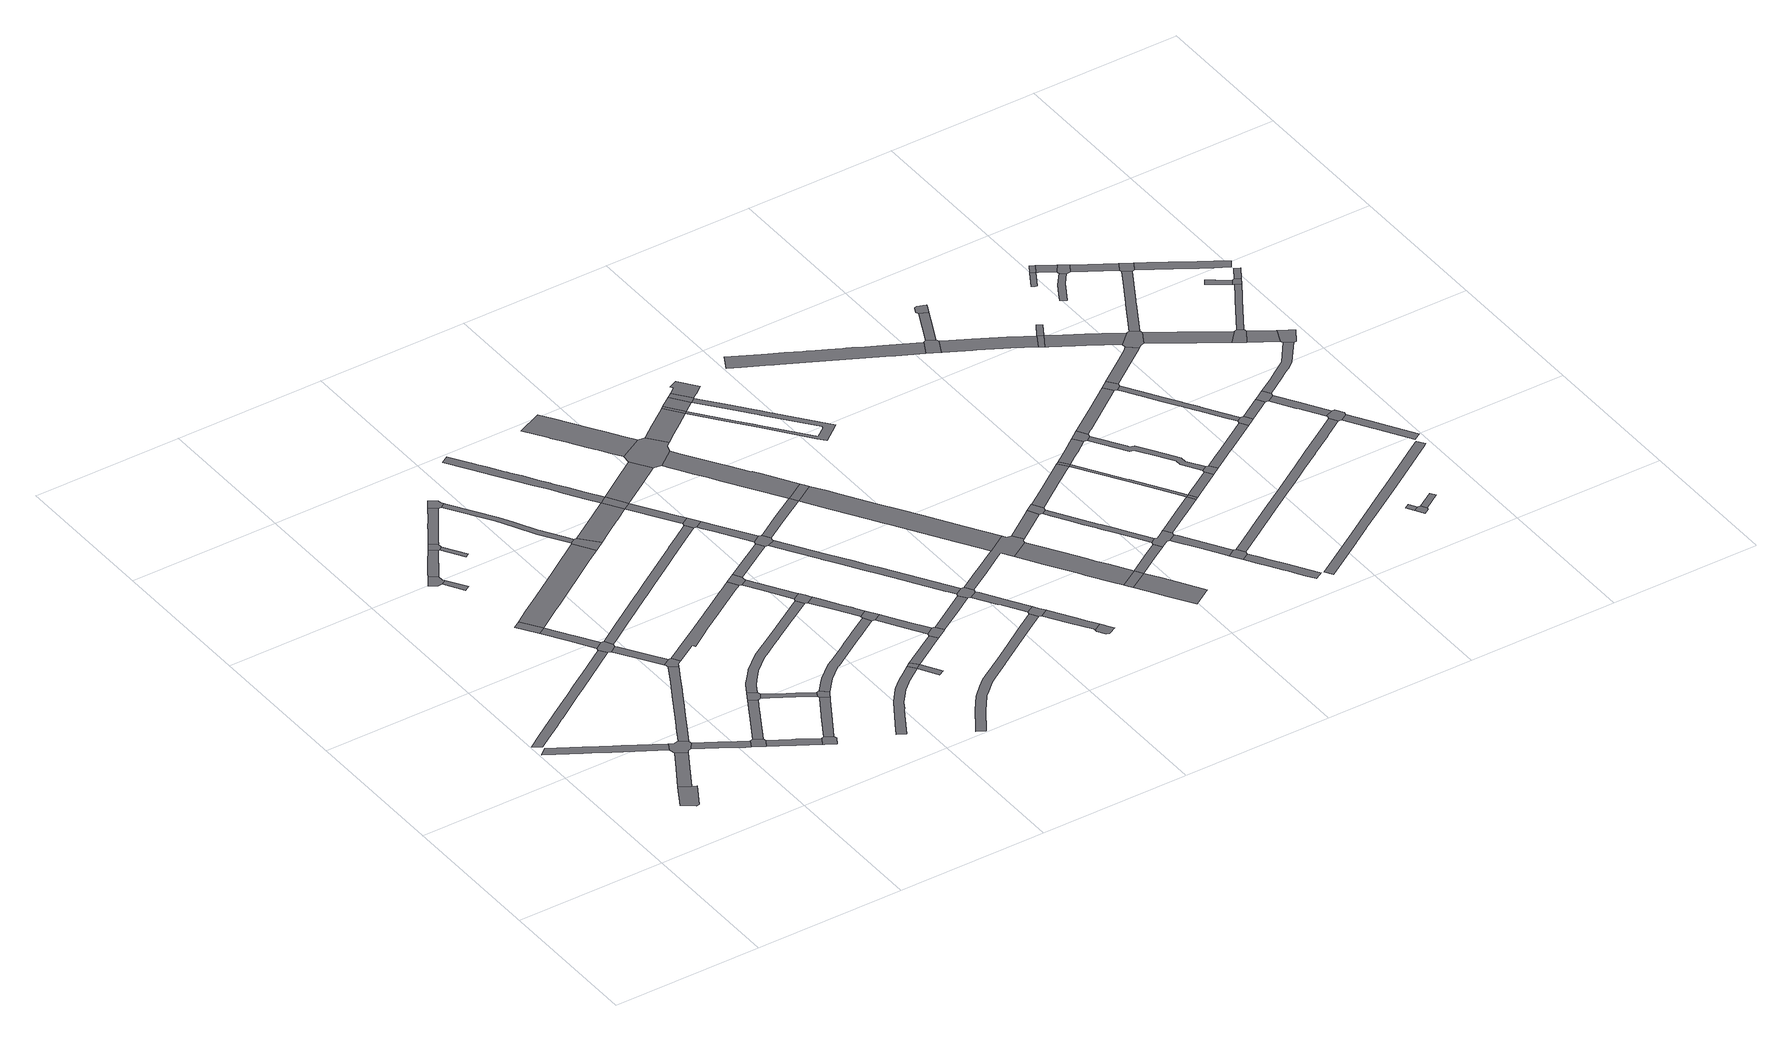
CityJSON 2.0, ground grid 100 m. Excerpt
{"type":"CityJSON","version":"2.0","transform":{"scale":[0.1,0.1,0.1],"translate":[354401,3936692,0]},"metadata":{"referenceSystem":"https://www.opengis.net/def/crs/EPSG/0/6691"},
"CityObjects":{
"road1":{"type":"Road","geometry":[{"type":"MultiSurface","lod":"1","boundaries":[[[0,1,2,3,4,5]]]}]},
"road2":{"type":"Road","attributes":{"RoadStructureAttribute.sectionType":"1"},"geometry":[{"type":"MultiSurface","lod":"1","boundaries":[[[6,7,8,9,10,11,12,13,14,15,16,17,18]]]}]},
"road3":{"type":"Road","attributes":{"RoadStructureAttribute.sectionType":"1"},"geometry":[{"type":"MultiSurface","lod":"1","boundaries":[[[3,19,20,21,22,4]]]}]},
"road4":{"type":"Road","attributes":{"RoadStructureAttribute.sectionType":"1"},"geometry":[{"type":"MultiSurface","lod":"1","boundaries":[[[23,24,25,26,27,28,29,30,31,32,33,34,35,36,37,38,39,40,41,42,43,44]]]}]},
"road5":{"type":"Road","geometry":[{"type":"MultiSurface","lod":"1","boundaries":[[[45,46,6,18,21,20,47,48,49,50]]]}]},
"road6":{"type":"Road","attributes":{"RoadStructureAttribute.sectionType":"1"},"geometry":[{"type":"MultiSurface","lod":"1","boundaries":[[[51,52,49,48,53,54,55,56,57]]]}]},
"road7":{"type":"Road","geometry":[{"type":"MultiSurface","lod":"1","boundaries":[[[57,56,58,59,60,61]]]}]},
"road8":{"type":"Road","attributes":{"RoadStructureAttribute.sectionType":"1"},"geometry":[{"type":"MultiSurface","lod":"1","boundaries":[[[62,63,64,65,66,67,68,69,70,71,72,73,74,75,76,77,78,79,80,81,45,50]]]}]},
"road9":{"type":"Road","geometry":[{"type":"MultiSurface","lod":"1","boundaries":[[[82,83,84,85,86]]]}]},
"road10":{"type":"Road","geometry":[{"type":"MultiSurface","lod":"1","boundaries":[[[87,88,89,90,91,92,93,94]]]}]},
"road11":{"type":"Road","attributes":{"RoadStructureAttribute.sectionType":"1"},"geometry":[{"type":"MultiSurface","lod":"1","boundaries":[[[95,96,88,87]]]}]},
"road12":{"type":"Road","attributes":{"RoadStructureAttribute.sectionType":"1"},"geometry":[{"type":"MultiSurface","lod":"1","boundaries":[[[97,98,82,86,99,100,101,102]]]}]},
"road13":{"type":"Road","attributes":{"RoadStructureAttribute.sectionType":"1"},"geometry":[{"type":"MultiSurface","lod":"1","boundaries":[[[103,104,105,59,58,106,107,108,109]]]}]},
"road14":{"type":"Road","attributes":{"RoadStructureAttribute.sectionType":"1"},"geometry":[{"type":"MultiSurface","lod":"1","boundaries":[[[110,111,112,113,114,115,92,91,116,117,118]]]}]},
"road15":{"type":"Road","geometry":[{"type":"MultiSurface","lod":"1","boundaries":[[[43,119,120,121,122,102,101,44]]]}]},
"road16":{"type":"Road","attributes":{"RoadStructureAttribute.sectionType":"1"},"geometry":[{"type":"MultiSurface","lod":"1","boundaries":[[[60,123,124,125,126,127,128,129,130,131,61]]]}]},
"road17":{"type":"Road","attributes":{"RoadStructureAttribute.sectionType":"1"},"geometry":[{"type":"MultiSurface","lod":"1","boundaries":[[[132,133,134,120,119,135,136,137,138,139,140]]]}]},
"road18":{"type":"Road","geometry":[{"type":"MultiSurface","lod":"1","boundaries":[[[108,141,142,143,144,145,109]]]}]},
"road19":{"type":"Road","geometry":[{"type":"MultiSurface","lod":"1","boundaries":[[[146,147,148,149,110,118,150]]]}]},
"road20":{"type":"Road","geometry":[{"type":"MultiSurface","lod":"1","boundaries":[[[139,151,73,72,152,153,154,140]]]}]},
"road21":{"type":"Road","attributes":{"RoadStructureAttribute.sectionType":"1"},"geometry":[{"type":"MultiSurface","lod":"1","boundaries":[[[155,156,146,150]]]}]},
"road22":{"type":"Road","geometry":[{"type":"MultiSurface","lod":"1","boundaries":[[[157,158,159,128,127,160]]]}]},
"road23":{"type":"Road","attributes":{"RoadStructureAttribute.sectionType":"1"},"geometry":[{"type":"MultiSurface","lod":"1","boundaries":[[[161,162,163,164,165,166,148,147,167,168,169,170,171,172,173,174]]]}]},
"road24":{"type":"Road","attributes":{"RoadStructureAttribute.sectionType":"1"},"geometry":[{"type":"MultiSurface","lod":"1","boundaries":[[[144,175,176,177,178,179,180,181,145]]]}]},
"road25":{"type":"Road","attributes":{"function":"3","RoadStructureAttribute.sectionType":"1"},"geometry":[{"type":"MultiSurface","lod":"1","boundaries":[[[182,183,184,185,186,83,82,187,188,189,190,191,192,193,194]]]}]},
"road26":{"type":"Road","attributes":{"RoadStructureAttribute.sectionType":"1"},"geometry":[{"type":"MultiSurface","lod":"1","boundaries":[[[195,196,197,198,199,200,201,157,160]]]}]},
"road27":{"type":"Road","geometry":[{"type":"MultiSurface","lod":"1","boundaries":[[[178,177,202,203,204,205,198,197]]]}]},
"road28":{"type":"Road","geometry":[{"type":"MultiSurface","lod":"1","boundaries":[[[173,206,207,208,209,210,211,174]]]}]},
"road29":{"type":"Road","attributes":{"RoadStructureAttribute.sectionType":"1"},"geometry":[{"type":"MultiSurface","lod":"1","boundaries":[[[153,212,213,214,215,216,217,218,219,220,221,222,223,224,225,226,227,228,229,230,231,154]]]}]},
"road30":{"type":"Road","attributes":{"RoadStructureAttribute.sectionType":"1"},"geometry":[{"type":"MultiSurface","lod":"1","boundaries":[[[206,232,233,234,235,236,237,238,239,240,241,242,243,244,245,246,247,248,207]]]}]},
"road31":{"type":"Road","attributes":{"RoadStructureAttribute.sectionType":"1"},"geometry":[{"type":"MultiSurface","lod":"1","boundaries":[[[158,249,250,251,252,253,254,255,256,257,258,259,260,261,262,263,264,265,266,267,268,269,270,271,159]]]}]},
"road32":{"type":"Road","attributes":{"RoadStructureAttribute.sectionType":"1"},"geometry":[{"type":"MultiSurface","lod":"1","boundaries":[[[272,273,274,275,276,277,278,279,280,281,282,283,284,285,286,287,288,289,290,291,122,121]]]}]},
"road33":{"type":"Road","geometry":[{"type":"MultiSurface","lod":"1","boundaries":[[[292,293,239,238,182,194]]]}]},
"road34":{"type":"Road","attributes":{"RoadStructureAttribute.sectionType":"1"},"geometry":[{"type":"MultiSurface","lod":"1","boundaries":[[[294,295,296,297,298,299,300,301,302,303,304,305,306,307,308,309,310,311,312,313,314,315,316,317,318,315]]]}]},
"road35":{"type":"Road","attributes":{"RoadStructureAttribute.sectionType":"1"},"geometry":[{"type":"MultiSurface","lod":"1","boundaries":[[[319,320,321,322,323,324,325,326,327,328,329,205,204,330,331,332,333,334,335,336,337,338,339]]]}]},
"road36":{"type":"Road","attributes":{"function":"3","RoadStructureAttribute.sectionType":"1"},"geometry":[{"type":"MultiSurface","lod":"1","boundaries":[[[340,341,342,293,292,343,344,345,346,347]]]}]},
"road37":{"type":"Road","attributes":{"RoadStructureAttribute.sectionType":"1"},"geometry":[{"type":"MultiSurface","lod":"1","boundaries":[[[348,349,350,351,352,353,354,355,356,357,358,359,360,361,362,363,364,365,366,367,368,369,370,371,372,373,374,375,347]]]}]},
"road38":{"type":"Road","geometry":[{"type":"MultiSurface","lod":"1","boundaries":[[[376,377,378,222,221,379,380]]]}]},
"road39":{"type":"Road","geometry":[{"type":"MultiSurface","lod":"1","boundaries":[[[318,381,294,315]]]}]},
"road40":{"type":"Road","attributes":{"RoadStructureAttribute.sectionType":"1"},"geometry":[{"type":"MultiSurface","lod":"1","boundaries":[[[379,382,383,384,385,386,380]]]}]},
"road41":{"type":"Road","geometry":[{"type":"MultiSurface","lod":"1","boundaries":[[[387,388,389,390,384,383,262,261]]]}]},
"road42":{"type":"Road","geometry":[{"type":"MultiSurface","lod":"1","boundaries":[[[391,392,348,347,346]]]}]},
"road43":{"type":"Road","attributes":{"RoadStructureAttribute.sectionType":"1"},"geometry":[{"type":"MultiSurface","lod":"1","boundaries":[[[318,393,394,395,396,381]]]}]},
"road44":{"type":"Road","attributes":{"RoadStructureAttribute.sectionType":"1"},"geometry":[{"type":"MultiSurface","lod":"1","boundaries":[[[397,398,399,400,401,402,388,387,403,404,405]]]}]},
"road45":{"type":"Road","attributes":{"RoadStructureAttribute.sectionType":"1"},"geometry":[{"type":"MultiSurface","lod":"1","boundaries":[[[377,406,407,408,409,378]]]}]},
"road46":{"type":"Road","attributes":{"RoadStructureAttribute.sectionType":"1"},"geometry":[{"type":"MultiSurface","lod":"1","boundaries":[[[410,411,412,413,414,415,391,346]]]}]},
"road47":{"type":"Road","geometry":[{"type":"MultiSurface","lod":"1","boundaries":[[[416,397,405,339,338,417]]]}]},
"road48":{"type":"Road","geometry":[{"type":"MultiSurface","lod":"1","boundaries":[[[418,419,413,412,281,280]]]}]},
"road49":{"type":"Road","attributes":{"RoadStructureAttribute.sectionType":"1"},"geometry":[{"type":"MultiSurface","lod":"1","boundaries":[[[420,421,422,423,424,425,416,417]]]}]},
"road50":{"type":"Road","attributes":{"RoadStructureAttribute.sectionType":"1"},"geometry":[{"type":"MultiSurface","lod":"1","boundaries":[[[426,427,428,429,430,431,432,433,434,435,436,437,438,439,440,441,442,443,444,445,446,447,448,449,450]]]}]},
"road51":{"type":"Road","attributes":{"RoadStructureAttribute.sectionType":"1"},"geometry":[{"type":"MultiSurface","lod":"1","boundaries":[[[418,451,452,453,454,455,456,419]]]}]},
"road52":{"type":"Road","geometry":[{"type":"MultiSurface","lod":"1","boundaries":[[[395,394,457,458,459,460,422,421]]]}]},
"road53":{"type":"Road","attributes":{"function":"3","RoadStructureAttribute.sectionType":"1"},"geometry":[{"type":"MultiSurface","lod":"1","boundaries":[[[461,462,463,464,392,391]]]}]},
"road54":{"type":"Road","geometry":[{"type":"MultiSurface","lod":"1","boundaries":[[[465,454,453,408,407,466,467,468,469,470]]]}]},
"road55":{"type":"Road","attributes":{"RoadStructureAttribute.sectionType":"1"},"geometry":[{"type":"MultiSurface","lod":"1","boundaries":[[[471,472,473,474,475,476,477,478,479,480,481,482,483,484,485,486,487,488,489]]]}]},
"road56":{"type":"Road","attributes":{"RoadStructureAttribute.sectionType":"1"},"geometry":[{"type":"MultiSurface","lod":"1","boundaries":[[[490,491,492,459,458]]]}]},
"road57":{"type":"Road","attributes":{"RoadStructureAttribute.sectionType":"1"},"geometry":[{"type":"MultiSurface","lod":"1","boundaries":[[[493,494,495,496,467,466,497,498,499,500,501,502,503,504,505,506,507,508,509,510,511]]]}]},
"road58":{"type":"Road","attributes":{"RoadStructureAttribute.sectionType":"1"},"geometry":[{"type":"MultiSurface","lod":"1","boundaries":[[[512,513,514,515,516,465,470]]]}]},
"road59":{"type":"Road","geometry":[{"type":"MultiSurface","lod":"1","boundaries":[[[517,518,519,484,483,463,462,520,521]]]}]},
"road60":{"type":"Road","geometry":[{"type":"MultiSurface","lod":"1","boundaries":[[[510,492,491,522,523,524,525,511]]]}]},
"road61":{"type":"Road","attributes":{"RoadStructureAttribute.sectionType":"1"},"geometry":[{"type":"MultiSurface","lod":"1","boundaries":[[[526,527,528,529,530,531,521,520,532,533,534,535,536,537,514,538]]]}]},
"road62":{"type":"Road","attributes":{"RoadStructureAttribute.sectionType":"1"},"geometry":[{"type":"MultiSurface","lod":"1","boundaries":[[[539,540,541,542,523,522,543,544,545]]]}]},
"road63":{"type":"Road","geometry":[{"type":"MultiSurface","lod":"1","boundaries":[[[426,450,546,547,548,539,545]]]}]},
"road64":{"type":"Road","geometry":[{"type":"MultiSurface","lod":"1","boundaries":[[[549,538,514,513,550]]]}]},
"road65":{"type":"Road","attributes":{"function":"3","RoadStructureAttribute.sectionType":"1"},"geometry":[{"type":"MultiSurface","lod":"1","boundaries":[[[551,552,553,554,555,519,518,556,557,558,559]]]}]},
"road66":{"type":"Road","attributes":{"RoadStructureAttribute.sectionType":"1"},"geometry":[{"type":"MultiSurface","lod":"1","boundaries":[[[560,561,562,563,564,565,547,546,566,567,568,569]]]}]},
"road67":{"type":"Road","geometry":[{"type":"MultiSurface","lod":"1","boundaries":[[[570,571,572,573,574,575,560,569]]]}]},
"road68":{"type":"Road","geometry":[{"type":"MultiSurface","lod":"1","boundaries":[[[576,577,559,558,578]]]}]},
"road69":{"type":"Road","attributes":{"RoadStructureAttribute.sectionType":"1"},"geometry":[{"type":"MultiSurface","lod":"1","boundaries":[[[579,580,581,582,583,584,585,550,513,586,587,588,589,590,591,592,593,594]]]}]},
"road70":{"type":"Road","geometry":[{"type":"MultiSurface","lod":"1","boundaries":[[[595,596,525,524,597,598,599,600,601,602,603,604,605,579,594]]]}]},
"road71":{"type":"Road","attributes":{"function":"3","RoadStructureAttribute.sectionType":"1"},"geometry":[{"type":"MultiSurface","lod":"1","boundaries":[[[577,576,606,607,608]]]}]},
"road72":{"type":"Road","geometry":[{"type":"MultiSurface","lod":"1","boundaries":[[[607,609,610,611,612,613,608]]]}]},
"road73":{"type":"Road","geometry":[{"type":"MultiSurface","lod":"1","boundaries":[[[614,615,616,612,611,617,618,619]]]}]},
"road74":{"type":"Road","attributes":{"RoadStructureAttribute.sectionType":"1"},"geometry":[{"type":"MultiSurface","lod":"1","boundaries":[[[620,621,622,623,624,625,626,627,628,629,630,610,609,631,632,633,634,635,636,637,638,639,640,641,576,578]]]}]},
"road75":{"type":"Road","attributes":{"RoadStructureAttribute.sectionType":"1"},"geometry":[{"type":"MultiSurface","lod":"1","boundaries":[[[642,643,644,645,646,647,648,649,650,651,652,653,654,655,601,600]]]}]},
"road76":{"type":"Road","geometry":[{"type":"MultiSurface","lod":"1","boundaries":[[[656,657,658,648,647]]]}]},
"road77":{"type":"Road","attributes":{"RoadStructureAttribute.sectionType":"1"},"geometry":[{"type":"MultiSurface","lod":"1","boundaries":[[[659,660,661,604,603]]]}]},
"road78":{"type":"Road","attributes":{"RoadStructureAttribute.sectionType":"1"},"geometry":[{"type":"MultiSurface","lod":"1","boundaries":[[[657,662,663,664,665,666,667,658]]]}]},
"road79":{"type":"Road","geometry":[{"type":"MultiSurface","lod":"1","boundaries":[[[668,669,670,671,672,660,659]]]}]},
"road80":{"type":"Road","attributes":{"RoadStructureAttribute.sectionType":"1"},"geometry":[{"type":"MultiSurface","lod":"1","boundaries":[[[658,673,674,675,676,677,648]]]}]},
"road81":{"type":"Road","attributes":{"RoadStructureAttribute.sectionType":"1"},"geometry":[{"type":"MultiSurface","lod":"1","boundaries":[[[678,679,680,681,682,669,668,683,684,685,686,687,688,689,690,691,692]]]}]},
"road82":{"type":"Road","attributes":{"RoadStructureAttribute.sectionType":"1"},"geometry":[{"type":"MultiSurface","lod":"1","boundaries":[[[693,694,695,696,697,671,670,698,699,700,701,702,703]]]}]},
"road83":{"type":"Road","geometry":[{"type":"MultiSurface","lod":"1","boundaries":[[[704,705,706,707,708,692,691,675,674,709,710,711]]]}]},
"road84":{"type":"Road","attributes":{"RoadStructureAttribute.sectionType":"1"},"geometry":[{"type":"MultiSurface","lod":"1","boundaries":[[[710,712,713,714,715,716,717,718,719,711]]]}]},
"road85":{"type":"Road","attributes":{"RoadStructureAttribute.sectionType":"1"},"geometry":[{"type":"MultiSurface","lod":"1","boundaries":[[[720,721,722,723,724,725,726,727,728,729,730,731,732,733,734,735,736,737,738,739,740,741,742,743,744,745,746]]]}]},
"road86":{"type":"Road","geometry":[{"type":"MultiSurface","lod":"1","boundaries":[[[716,715,747,748,749,750,751]]]}]},
"road87":{"type":"Road","geometry":[{"type":"MultiSurface","lod":"1","boundaries":[[[752,753,693,703]]]}]},
"road88":{"type":"Road","attributes":{"RoadStructureAttribute.sectionType":"1"},"geometry":[{"type":"MultiSurface","lod":"1","boundaries":[[[754,755,756,757,758,759,749,748,760,761,762,763,764,765,766]]]}]},
"road89":{"type":"Road","attributes":{"RoadStructureAttribute.sectionType":"1"},"geometry":[{"type":"MultiSurface","lod":"1","boundaries":[[[705,767,768,769,770,771,772,706]]]}]},
"road90":{"type":"Road","attributes":{"RoadStructureAttribute.sectionType":"1"},"geometry":[{"type":"MultiSurface","lod":"1","boundaries":[[[773,774,775,770,776,777,778,779,752,703]]]}]},
"road91":{"type":"Road","attributes":{"RoadStructureAttribute.sectionType":"1"},"geometry":[{"type":"MultiSurface","lod":"1","boundaries":[[[780,781,782,753,752,783,784,785,786]]]}]},
"road92":{"type":"Road","geometry":[{"type":"MultiSurface","lod":"1","boundaries":[[[770,769,787,776]]]}]},
"road93":{"type":"Road","geometry":[{"type":"MultiSurface","lod":"1","boundaries":[[[780,786,788,789,790,791]]]}]},
"road94":{"type":"Road","attributes":{"RoadStructureAttribute.sectionType":"1"},"geometry":[{"type":"MultiSurface","lod":"1","boundaries":[[[787,792,793,794,795,796,797,798,799,800,776]]]}]},
"road95":{"type":"Road","attributes":{"RoadStructureAttribute.sectionType":"1"},"geometry":[{"type":"MultiSurface","lod":"1","boundaries":[[[801,802,803,804,805,806,807,808,809,810,811,812,813,814,815,816,789,788]]]}]},
"road96":{"type":"Road","geometry":[{"type":"MultiSurface","lod":"1","boundaries":[[[731,730,817,818,819,820]]]}]},
"road97":{"type":"Road","geometry":[{"type":"MultiSurface","lod":"1","boundaries":[[[795,821,822,823,824,808,807,796]]]}]},
"road98":{"type":"Road","attributes":{"RoadStructureAttribute.sectionType":"1"},"geometry":[{"type":"MultiSurface","lod":"1","boundaries":[[[790,825,826,827,828,829,830,831,791]]]}]},
"road99":{"type":"Road","attributes":{"RoadStructureAttribute.sectionType":"1"},"geometry":[{"type":"MultiSurface","lod":"1","boundaries":[[[819,832,833,834,835,820]]]}]},
"road100":{"type":"Road","attributes":{"RoadStructureAttribute.sectionType":"1"},"geometry":[{"type":"MultiSurface","lod":"1","boundaries":[[[836,837,838,839,840,841,818,817,842,843,844,845,846,847,848]]]}]},
"road101":{"type":"Road","geometry":[{"type":"MultiSurface","lod":"1","boundaries":[[[849,850,834,833,851,852,853,854]]]}]},
"road102":{"type":"Road","attributes":{"RoadStructureAttribute.sectionType":"1"},"geometry":[{"type":"MultiSurface","lod":"1","boundaries":[[[750,855,856,857,858,859,860,861,862,863,864,865,866,867,868,869,870,871,872,873,874,875,876,877,878,879,880,751]]]}]},
"road103":{"type":"Road","attributes":{"RoadStructureAttribute.sectionType":"1"},"geometry":[{"type":"MultiSurface","lod":"1","boundaries":[[[881,882,883,884,885,886,887,888,889,890,824,823]]]}]},
"road104":{"type":"Road","geometry":[{"type":"MultiSurface","lod":"1","boundaries":[[[891,892,893,894,895,829,828]]]}]},
"road105":{"type":"Road","attributes":{"RoadStructureAttribute.sectionType":"1"},"geometry":[{"type":"MultiSurface","lod":"1","boundaries":[[[896,897,898,899,900,901,902,903,904,905,906,907,908,909,910,911,912,913,914,915]]]}]},
"road106":{"type":"Road","geometry":[{"type":"MultiSurface","lod":"1","boundaries":[[[916,836,848,917]]]}]},
"road107":{"type":"Road","attributes":{"RoadStructureAttribute.sectionType":"1"},"geometry":[{"type":"MultiSurface","lod":"1","boundaries":[[[918,919,920,921,922,923,924,925,892,891,926,927,928,929,930,931,932,933,934,935]]]}]},
"road108":{"type":"Road","attributes":{"RoadStructureAttribute.sectionType":"1"},"geometry":[{"type":"MultiSurface","lod":"1","boundaries":[[[936,937,836,916]]]}]},
"road109":{"type":"Road","attributes":{"RoadStructureAttribute.sectionType":"1"},"geometry":[{"type":"MultiSurface","lod":"1","boundaries":[[[938,939,940,941]]]}]},
"road110":{"type":"Road","geometry":[{"type":"MultiSurface","lod":"1","boundaries":[[[942,943,944,941,940,945]]]}]},
"road111":{"type":"Road","attributes":{"RoadStructureAttribute.sectionType":"1"},"geometry":[{"type":"MultiSurface","lod":"1","boundaries":[[[946,947,948,949,950,951,894,893,952,953,954,955,956]]]}]},
"road112":{"type":"Road","geometry":[{"type":"MultiSurface","lod":"1","boundaries":[[[957,918,935,887,886,958,959]]]}]},
"road113":{"type":"Road","attributes":{"RoadStructureAttribute.sectionType":"1"},"geometry":[{"type":"MultiSurface","lod":"1","boundaries":[[[960,961,962,963,964,965,966,967,968,916,917]]]}]},
"road114":{"type":"Road","attributes":{"RoadStructureAttribute.sectionType":"1"},"geometry":[{"type":"MultiSurface","lod":"1","boundaries":[[[943,969,970,944]]]}]},
"road115":{"type":"Road","attributes":{"RoadStructureAttribute.sectionType":"1"},"geometry":[{"type":"MultiSurface","lod":"1","boundaries":[[[957,959,971,972]]]}]},
"road116":{"type":"Road","geometry":[{"type":"MultiSurface","lod":"1","boundaries":[[[973,974,964,963,956,955,975,976,977]]]}]},
"road117":{"type":"Road","geometry":[{"type":"MultiSurface","lod":"1","boundaries":[[[978,979,980,981,972,971,982]]]}]},
"road118":{"type":"Road","attributes":{"RoadStructureAttribute.sectionType":"1"},"geometry":[{"type":"MultiSurface","lod":"1","boundaries":[[[983,984,985,986,987,988]]]}]},
"road119":{"type":"Road","attributes":{"RoadStructureAttribute.sectionType":"1"},"geometry":[{"type":"MultiSurface","lod":"1","boundaries":[[[989,990,991,992,993,994,995,996,978,982]]]}]},
"road120":{"type":"Road","attributes":{"RoadStructureAttribute.sectionType":"1"},"geometry":[{"type":"MultiSurface","lod":"1","boundaries":[[[997,998,999,1000,1001,1002,1003]]]}]},
"road121":{"type":"Road","geometry":[{"type":"MultiSurface","lod":"1","boundaries":[[[983,988,1004,1005]]]}]},
"road122":{"type":"Road","geometry":[{"type":"MultiSurface","lod":"1","boundaries":[[[1006,868,867,1007,1008,1009,1010,992,991]]]}]},
"road123":{"type":"Road","attributes":{"RoadStructureAttribute.sectionType":"1"},"geometry":[{"type":"MultiSurface","lod":"1","boundaries":[[[1011,1012,1013,1014,1015,1004,988]]]}]},
"road124":{"type":"Road","attributes":{"RoadStructureAttribute.sectionType":"1"},"geometry":[{"type":"MultiSurface","lod":"1","boundaries":[[[1016,1017,1018,1019,1020,977,976,1021,1022,1023]]]}]},
"road125":{"type":"Road","attributes":{"RoadStructureAttribute.sectionType":"1"},"geometry":[{"type":"MultiSurface","lod":"1","boundaries":[[[1024,1025,1008,1007,1026,1027,1028,1029,1030]]]}]},
"road126":{"type":"Road","attributes":{"RoadStructureAttribute.sectionType":"1"},"geometry":[{"type":"MultiSurface","lod":"1","boundaries":[[[973,1031,1032,1033,1034,1035,1036,1037,1038,1039,1040,974]]]}]},
"road127":{"type":"Road","geometry":[{"type":"MultiSurface","lod":"1","boundaries":[[[1041,1014,1013,997,1003,1042]]]}]},
"road128":{"type":"Road","attributes":{"RoadStructureAttribute.sectionType":"1"},"geometry":[{"type":"MultiSurface","lod":"1","boundaries":[[[1043,1044,1045,1046,1047,1048,1049,1050,1051,980,979]]]}]},
"road129":{"type":"Road","attributes":{"RoadStructureAttribute.sectionType":"1"},"geometry":[{"type":"MultiSurface","lod":"1","boundaries":[[[1052,1053,1054,1055,1041,1042]]]}]},
"road130":{"type":"Road","geometry":[{"type":"MultiSurface","lod":"1","boundaries":[[[1056,1057,1058,1059,1060,1016,1023]]]}]},
"road131":{"type":"Road","attributes":{"RoadStructureAttribute.sectionType":"1"},"geometry":[{"type":"MultiSurface","lod":"1","boundaries":[[[1061,1058,1057,1062,1063]]]}]},
"road132":{"type":"Road","geometry":[{"type":"MultiSurface","lod":"1","boundaries":[[[1064,1065,1066,1054,1053,1035,1034]]]}]},
"road133":{"type":"Road","geometry":[{"type":"MultiSurface","lod":"1","boundaries":[[[1067,1068,1063,1062,1048,1047,1069]]]}]},
"road134":{"type":"Road","attributes":{"RoadStructureAttribute.sectionType":"1"},"geometry":[{"type":"MultiSurface","lod":"1","boundaries":[[[1070,1071,1072,1073,1074,1075,1076,1077,1060,1059]]]}]},
"road135":{"type":"Road","attributes":{"RoadStructureAttribute.sectionType":"1"},"geometry":[{"type":"MultiSurface","lod":"1","boundaries":[[[1064,1078,1079,1080,1081,1082,1083,1084,1085,1086,1087,1088,1065]]]}]},
"road136":{"type":"Road","attributes":{"RoadStructureAttribute.sectionType":"1"},"geometry":[{"type":"MultiSurface","lod":"1","boundaries":[[[1089,1090,1091,1092,1093,1094]]]}]},
"road137":{"type":"Road","geometry":[{"type":"MultiSurface","lod":"1","boundaries":[[[1074,1073,1095,1096,1089,1094]]]}]},
"road138":{"type":"Road","attributes":{"RoadStructureAttribute.sectionType":"1"},"geometry":[{"type":"MultiSurface","lod":"1","boundaries":[[[1095,1097,1098,1096]]]}]}
},
"vertices":[
[481,346,0],[501,350,0],[593,505,0],[564,522,0],[495,563,0],[405,406,0],
[686,941,0],[454,1077,0],[452,1078,0],[408,1104,0],[273,1183,0],[255,1193,0],[65,1305,0],[17,1263,0],[225,1141,0],[267,1116,0],[368,1057,0],[425,1024,0],[655,889,0],
[657,677,0],[735,807,0],[666,848,0],[588,717,0],
[662,1794,0],[642,1780,0],[549,1718,0],[465,1662,0],[447,1651,0],[307,1558,0],[283,1542,0],[281,1541,0],[182,1475,0],[99,1420,0],[10,1360,0],[65,1325,0],[133,1370,0],[246,1445,0],[300,1481,0],[317,1492,0],[484,1604,0],[498,1613,0],[579,1666,0],[674,1729,0],[893,1875,0],[859,1925,0],
[747,930,0],[718,922,0],[743,821,0],[763,826,0],[801,874,0],[796,893,0],
[970,772,0],[935,793,0],[905,741,0],[1023,671,0],[1039,661,0],[1067,644,0],[1096,697,0],
[1141,600,0],[1172,652,0],[1167,672,0],[1115,703,0],
[855,998,0],[889,1056,0],[941,1148,0],[969,1197,0],[999,1249,0],[1061,1359,0],[1073,1380,0],[1104,1435,0],[1139,1496,0],[1144,1504,0],[1158,1531,0],[1105,1560,0],[1031,1428,0],[1010,1391,0],[947,1280,0],[936,1259,0],[894,1187,0],[880,1162,0],[823,1061,0],[814,1047,0],
[721,2283,0],[633,2414,0],[583,2380,0],[670,2251,0],[671,2250,0],
[472,2966,0],[505,2987,0],[497,3001,0],[496,3007,0],[494,3036,0],[443,3070,0],[395,2999,0],[445,2966,0],
[551,2839,0],[585,2860,0],
[821,2125,0],[820,2127,0],[770,2093,0],[771,2092,0],[864,1944,0],[915,1977,0],
[1325,562,0],[1321,564,0],[1305,573,0],[1273,522,0],[1290,512,0],[1421,434,0],[1452,486,0],
[588,3284,0],[558,3240,0],[555,3236,0],[507,3166,0],[464,3102,0],[461,3098,0],[532,3093,0],[607,3205,0],[638,3250,0],
[912,1868,0],[961,1902,0],[965,1923,0],[935,1975,0],
[1257,829,0],[1277,864,0],[1298,900,0],[1305,912,0],[1357,1003,0],[1305,1033,0],[1246,930,0],[1230,903,0],[1214,874,0],
[1082,1720,0],[1027,1804,0],[971,1888,0],[936,1833,0],[977,1771,0],[979,1768,0],[1035,1684,0],[1097,1590,0],[1146,1623,0],
[1435,426,0],[1497,389,0],[1527,441,0],[1521,460,0],[1470,492,0],
[670,3269,0],[670,3298,0],[621,3332,0],[602,3305,0],[647,3249,0],
[1104,1581,0],[1170,1551,0],[1198,1569,0],[1166,1620,0],
[737,3109,0],[762,3125,0],
[1399,1042,0],[1392,1065,0],[1341,1095,0],[1377,1008,0],
[815,3620,0],[762,3540,0],[756,3531,0],[717,3475,0],[696,3443,0],[652,3376,0],[675,3304,0],[689,3325,0],[759,3430,0],[768,3443,0],[843,3553,0],[866,3588,0],[868,3590,0],[818,3624,0],
[1629,641,0],[1703,766,0],[1717,790,0],[1665,821,0],[1630,761,0],[1609,727,0],[1574,668,0],
[1314,2866,0],[1103,2725,0],[1077,2708,0],[851,2559,0],[726,2476,0],[862,2378,0],[917,2414,0],[1075,2520,0],[1130,2557,0],[1287,2662,0],[1333,2692,0],[1379,2723,0],[1400,2737,0],
[1423,980,0],[1552,903,0],[1661,839,0],[1681,873,0],[1579,934,0],[1531,963,0],[1425,1026,0],
[1729,808,0],[1737,822,0],[1745,836,0],[1700,876,0],
[888,3590,0],[921,3612,0],[909,3632,0],[909,3638,0],[909,3652,0],[858,3684,0],
[1319,1644,0],[1339,1657,0],[1350,1640,0],[1453,1708,0],[1502,1741,0],[1635,1827,0],[1667,1847,0],[1668,1848,0],[1841,1957,0],[1893,1989,0],[1853,2054,0],[1777,2006,0],[1768,2000,0],[1739,1982,0],[1644,1921,0],[1572,1876,0],[1569,1874,0],[1527,1847,0],[1447,1797,0],[1337,1728,0],
[903,3567,0],[1073,3302,0],[1101,3249,0],[1135,3184,0],[1200,3059,0],[1228,3016,0],[1316,2878,0],[1349,2900,0],[1321,2945,0],[1261,3038,0],[1235,3079,0],[1228,3093,0],[1166,3211,0],[1148,3246,0],[1138,3264,0],[1107,3322,0],[932,3595,0],
[1428,1127,0],[1430,1129,0],[1457,1163,0],[1515,1234,0],[1617,1321,0],[1661,1349,0],[1733,1394,0],[1795,1433,0],[1806,1440,0],[1908,1504,0],[1959,1536,0],[1969,1542,0],[2107,1628,0],[2076,1680,0],[1777,1492,0],[1681,1432,0],[1601,1382,0],[1582,1370,0],[1472,1276,0],[1448,1246,0],[1432,1227,0],[1387,1174,0],[1384,1169,0],
[1013,1955,0],[1143,2041,0],[1246,2109,0],[1368,2190,0],[1391,2206,0],[1481,2265,0],[1613,2353,0],[1794,2473,0],[1987,2600,0],[1955,2651,0],[1860,2588,0],[1762,2524,0],[1758,2521,0],[1582,2405,0],[1537,2375,0],[1448,2316,0],[1359,2257,0],[1334,2240,0],[1124,2101,0],[1093,2080,0],
[1469,2783,0],[1369,2896,0],
[2258,788,0],[2199,744,0],[2144,703,0],[2129,692,0],[2082,650,0],[2073,640,0],[1999,549,0],[1997,546,0],[1956,478,0],[1927,430,0],[1886,362,0],[1832,273,0],[1885,245,0],[1955,361,0],[2006,446,0],[2010,451,0],[2043,506,0],[2101,578,0],[2120,603,0],[2174,651,0],[2198,669,0],[2294,739,0],[2367,615,0],[2404,632,0],[2327,763,0],
[2260,1293,0],[2163,1232,0],[2156,1227,0],[2107,1197,0],[2082,1180,0],[2049,1160,0],[1926,1082,0],[1912,1073,0],[1881,1053,0],[1782,970,0],[1766,952,0],[1829,932,0],[1920,1007,0],[1932,1014,0],[2006,1061,0],[2133,1141,0],[2164,1160,0],[2209,1189,0],[2223,1198,0],[2337,1271,0],[2306,1322,0],
[1570,3030,0],[1527,3002,0],[1470,2964,0],[1556,2841,0],[1653,2906,0],[1660,2910,0],[1760,2979,0],[1680,3104,0],
[1730,3138,0],[1659,3250,0],[1604,3335,0],[1560,3405,0],[1548,3425,0],[1544,3432,0],[1506,3489,0],[1447,3583,0],[1446,3585,0],[1406,3644,0],[1396,3660,0],[1385,3677,0],[1329,3765,0],[1291,3823,0],[1274,3850,0],[1267,3863,0],[1191,3980,0],[1142,3948,0],[1220,3823,0],[1241,3789,0],[1313,3678,0],[1354,3613,0],[1374,3582,0],[1454,3457,0],[1500,3388,0],[1537,3331,0],[1553,3303,0],[1631,3181,0],
[1948,2024,0],[1953,2044,0],[1921,2096,0],[1908,1985,0],[1954,2014,0],
[2286,809,0],
[1972,1880,0],[2082,1699,0],[2133,1731,0],[2125,1744,0],[2079,1816,0],
[2126,1625,0],[2179,1658,0],[2172,1669,0],[2156,1695,0],
[1811,3010,0],[1731,3138,0],
[2540,899,0],[2562,913,0],[2529,963,0],[2322,831,0],
[2358,1374,0],[2326,1426,0],[2317,1440,0],[2280,1498,0],[2268,1517,0],[2200,1625,0],[2217,1483,0],[2294,1362,0],[2307,1342,0],
[2121,2150,0],[2230,2219,0],[2199,2271,0],[2090,2202,0],
[1903,2757,0],[1951,2683,0],[1959,2671,0],[2010,2703,0],[1953,2790,0],[1941,2809,0],
[2407,1297,0],[2356,1265,0],
[2007,2597,0],[2057,2629,0],
[2463,1095,0],[2533,983,0],[2584,1016,0],[2550,1071,0],[2522,1114,0],[2444,1239,0],
[3129,813,0],[2988,721,0],[2864,640,0],[2733,555,0],[2580,455,0],[2561,443,0],[2539,428,0],[2495,387,0],[2435,331,0],[2426,323,0],[2342,210,0],[2252,69,0],[2232,40,0],[2284,9,0],[2394,178,0],[2472,284,0],[2477,289,0],[2512,322,0],[2576,381,0],[2617,407,0],[2618,408,0],[2742,489,0],[2751,495,0],[3020,670,0],[3161,762,0],
[2022,2573,0],[2066,2504,0],[2204,2291,0],[2255,2324,0],[2117,2537,0],[2064,2618,0],
[2617,948,0],[2640,963,0],[2604,1011,0],[2597,1013,0],
[1974,3118,0],[2121,3215,0],[2038,3347,0],[1888,3245,0],
[2274,2319,0],[2250,2215,0],[2306,2239,0],[2300,2247,0],[2302,2257,0],[2305,2267,0],
[1692,3946,0],[1785,3804,0],[1792,3789,0],[1852,3700,0],[1870,3672,0],[1904,3619,0],[1908,3611,0],[1914,3600,0],[1946,3555,0],[1949,3549,0],[1968,3520,0],[1998,3473,0],[2044,3406,0],[2200,3492,0],[2150,3570,0],[2085,3669,0],[2042,3735,0],[1908,3942,0],[1857,4020,0],
[2785,1055,0],[2922,1143,0],[2886,1191,0],
[2665,1676,0],[2621,1744,0],[2580,1808,0],[2481,1963,0],[2334,2082,0],[2428,1936,0],[2431,1931,0],[2474,1864,0],[2502,1820,0],[2571,1712,0],[2584,1691,0],[2621,1633,0],[2712,1490,0],[2750,1432,0],[2829,1308,0],[2854,1268,0],[2857,1263,0],[2892,1210,0],[2942,1243,0],
[2466,2368,0],[2640,2476,0],[2607,2526,0],[2434,2419,0],[2290,2328,0],
[2308,3347,0],[2338,3371,0],[2249,3486,0],[2175,3208,0],[2295,3301,0],
[2941,1137,0],[2992,1169,0],[2995,1189,0],[2961,1238,0],
[2607,2821,0],[2578,2866,0],[2572,2862,0],[2494,2985,0],[2458,3041,0],[2329,3244,0],[2197,3173,0],[2232,3119,0],[2287,3031,0],[2327,2969,0],[2373,2895,0],[2480,2727,0],[2740,2611,0],
[3185,865,0],[3120,967,0],[3088,1018,0],[3006,1148,0],[3031,995,0],[3038,985,0],[3134,832,0],
[3181,758,0],[3232,790,0],[3208,828,0],
[2755,2587,0],[2772,2560,0],
[2484,3664,0],[2437,3628,0],[2344,3558,0],[2256,3492,0],[2251,3488,0],[2405,3423,0],[2484,3484,0],[2575,3554,0],[2488,3667,0],
[3413,502,0],[3386,545,0],[3371,569,0],[3329,636,0],[3322,648,0],[3244,771,0],[3272,613,0],[3279,603,0],[3357,480,0],[3362,470,0],
[3358,451,0],[3390,400,0],[3410,395,0],[3464,422,0],[3437,465,0],[3427,481,0],
[2591,3565,0],[2504,3680,0],[2575,3553,0],
[3425,1532,0],[3299,1730,0],[3151,1964,0],[3079,2078,0],[3003,2197,0],[2873,2401,0],[2831,2468,0],[2748,2305,0],[2814,2201,0],[2874,2108,0],[2925,2027,0],[2955,1981,0],[3026,1868,0],[3175,1633,0],[3202,1590,0],[3293,1448,0],
[3121,1339,0],[3111,1333,0],[3153,1289,0],[3298,1381,0],[3325,1398,0],[3372,1324,0],[3498,1404,0],[3502,1423,0],[3518,1435,0],[3472,1500,0],[3442,1506,0],
[2663,3622,0],[2664,3623,0],[2579,3736,0],
[2665,3622,0],[2697,3647,0],[2698,3648,0],[2612,3761,0],[2593,3747,0],
[2702,3840,0],[2646,3815,0],[2659,3797,0],[2716,3662,0],[2734,3676,0],[2794,3722,0],
[2730,3354,0],[2824,3233,0],[2873,3170,0],[3069,2918,0],[3107,2871,0],[3220,2958,0],[3236,2970,0],[2974,3298,0],[2947,3333,0],[2903,3387,0],[2835,3473,0],[2835,3409,0],[2893,3336,0],[2916,3307,0],[2931,3288,0],[3119,3052,0],[3160,3001,0],[3158,2987,0],[3087,2932,0],[2875,3202,0],[2841,3246,0],[2775,3330,0],
[3471,1167,0],[3587,984,0],[3609,949,0],[3614,941,0],[3713,785,0],[3743,739,0],[3870,820,0],[3782,958,0],[3737,1028,0],[3709,1072,0],[3624,1207,0],[3597,1249,0],[3565,1299,0],[3503,1396,0],
[3760,712,0],[3775,688,0],[3902,769,0],
[3723,1582,0],[3687,1655,0],[3637,1619,0],
[3853,565,0],[3890,506,0],[3991,347,0],[4119,428,0],[4018,587,0],[3960,678,0],
[3743,1579,0],[3776,1602,0],[3778,1621,0],[3742,1688,0],[3739,1693,0],
[4036,855,0],[4138,921,0],[4106,972,0],[4017,914,0],[4002,905,0],
[4060,1148,0],[4011,1228,0],[3963,1302,0],[3959,1308,0],[3870,1451,0],[3770,1535,0],[3836,1430,0],[3876,1365,0],[3926,1286,0],[3929,1280,0],[3948,1251,0],[3977,1206,0],[4037,1110,0],[4110,992,0],[4144,1014,0],
[4085,1935,0],[4042,1905,0],[3967,1850,0],[3881,1788,0],[3754,1696,0],[3914,1720,0],[3925,1728,0],[3997,1780,0],[4024,1800,0],[4087,1845,0],[4129,1875,0],
[4259,986,0],[4262,1002,0],[4230,1052,0],[4194,1029,0],[4164,1008,0],[4188,953,0],[4207,949,0],[4258,982,0],
[4220,929,0],[4309,789,0],[4393,656,0],[4409,632,0],[4459,664,0],[4444,688,0],[4271,962,0],[4261,977,0],
[3097,3742,0],[3221,3678,0],[3267,3655,0],[3277,3650,0],[3296,3640,0],[3431,3572,0],[3640,3465,0],[3641,3465,0],[3849,3359,0],[3901,3332,0],[4059,3252,0],[4108,3350,0],[3932,3440,0],[3899,3457,0],[3803,3505,0],[3737,3539,0],[3706,3555,0],[3690,3563,0],[3612,3603,0],[3516,3652,0],[3500,3660,0],[3481,3670,0],[3385,3719,0],[3271,3777,0],[3264,3780,0],[3068,3880,0],[3018,3782,0],
[4430,597,0],[4456,557,0],[4507,589,0],[4511,609,0],[4479,660,0],
[4145,1887,0],[4101,1947,0],
[4757,194,0],[4719,254,0],[4694,294,0],[4642,375,0],[4574,483,0],[4557,510,0],[4505,479,0],[4542,421,0],[4593,341,0],[4609,315,0],[4631,280,0],[4669,220,0],[4706,162,0],
[4416,1101,0],[4423,1105,0],[4561,1195,0],[4528,1246,0],[4383,1152,0],[4240,1059,0],
[4323,1569,0],[4329,1559,0],[4466,1344,0],[4545,1257,0],[4495,1336,0],[4346,1571,0],[4341,1578,0],
[4292,2086,0],[4198,2017,0],[4155,1986,0],[4204,1930,0],[4242,1956,0],[4246,1959,0],[4336,2026,0],
[4578,1206,0],
[4358,2024,0],[4392,2047,0],[4395,2068,0],[4357,2135,0],
[4615,1230,0],[4692,1281,0],[4767,1329,0],[4780,1337,0],[4748,1388,0],[4747,1387,0],[4651,1325,0],[4615,1302,0],[4584,1282,0],
[4503,1798,0],[4531,1791,0],[4571,1727,0],[4573,1724,0],[4673,1567,0],[4674,1526,0],[4750,1408,0],[4784,1429,0],[4715,1538,0],[4714,1577,0],[4657,1668,0],[4611,1740,0],[4605,1750,0],[4556,1827,0],[4528,1833,0],[4519,1848,0],
[4138,3212,0],[4188,3310,0],[4181,3329,0],[4128,3356,0],
[4794,1346,0],[4824,1366,0],[4837,1374,0],[4804,1423,0],
[4427,2093,0],[4438,2101,0],[4601,2222,0],[4760,2339,0],[4716,2399,0],[4555,2281,0],[4392,2160,0],
[4243,3458,0],[4297,3573,0],[4242,3598,0],[4184,3477,0],
[4689,3033,0],[4564,3107,0],[4553,3114,0],[4539,3121,0],[4361,3217,0],[4201,3303,0],[4144,3209,0],[4301,3124,0],[4320,3114,0],[4365,3090,0],[4458,3040,0],[4497,3019,0],[4633,2938,0],
[4252,3655,0],[4236,3618,0],[4307,3595,0],[4316,3613,0],[4330,3642,0],[4272,3661,0],
[4680,719,0],[4705,735,0],[4813,805,0],[4837,821,0],[5018,939,0],[5091,986,0],[5191,1051,0],[5245,1086,0],[5380,1174,0],[5383,1176,0],[5536,1276,0],[5540,1278,0],[5672,1364,0],[5640,1415,0],[5613,1397,0],[5507,1329,0],[5346,1224,0],[5211,1136,0],[5159,1102,0],[5059,1037,0],[4986,989,0],[4980,986,0],[4805,871,0],[4761,843,0],[4687,795,0],[4646,768,0],
[4855,1386,0],[4901,1416,0],[4989,1473,0],[4998,1479,0],[5061,1520,0],[5216,1620,0],[5184,1670,0],[5094,1612,0],[4958,1524,0],[4886,1477,0],
[4780,2336,0],[4812,2360,0],[4816,2379,0],[4771,2440,0],[4745,2420,0],
[5088,320,0],[5100,328,0],[5218,405,0],[5226,410,0],[5343,487,0],[5591,648,0],[5693,715,0],[5953,886,0],[5968,897,0],[5935,947,0],[5922,939,0],[5665,769,0],[5651,759,0],[5519,673,0],[5513,669,0],[5077,385,0],[5067,379,0],[5060,374,0],[4777,190,0],[4808,139,0],
[4723,3012,0],[4667,2918,0],
[5220,1714,0],[5162,1806,0],[5085,1928,0],[5082,1933,0],[5026,2022,0],[5023,2026,0],[4961,2124,0],[4886,2242,0],[4802,2301,0],[4852,2220,0],[4854,2218,0],[4929,2099,0],[4989,2005,0],[4991,2001,0],[5048,1911,0],[5057,1897,0],[5145,1758,0],[5188,1690,0],
[4777,3101,0],[4743,3122,0],
[5552,462,0],[5518,441,0],[5548,392,0],[5582,413,0],
[5618,356,0],[5622,373,0],[5603,409,0],[5584,335,0],
[5041,2644,0],[5028,2631,0],[5015,2619,0],[5000,2608,0],[4930,2557,0],[4806,2466,0],[4977,2500,0],[5082,2577,0],[5103,2593,0],[5116,2603,0],[5054,2657,0],
[5241,1709,0],[5248,1641,0],[5274,1658,0],
[4686,2906,0],[4817,2828,0],[4874,2794,0],[5052,2687,0],[5137,2765,0],[5016,2838,0],[4930,2889,0],[4820,2955,0],[4740,3002,0],
[5736,447,0],[5715,481,0],
[5426,1756,0],[5393,1807,0],
[5209,2739,0],[5157,2769,0],[5141,2621,0],[5161,2622,0],[5213,2719,0],
[5496,1785,0],[5500,1805,0],[5467,1855,0],[5430,1831,0],[5446,1752,0],
[4999,3565,0],[4931,3451,0],[4952,3439,0],[4961,3433,0],[5008,3513,0],[5028,3547,0],
[5539,1603,0],[5544,1595,0],[5640,1442,0],[5695,1467,0],[5676,1498,0],[5594,1628,0],[5589,1636,0],[5583,1646,0],
[5137,3463,0],[5069,3376,0],[5025,3301,0],[4991,3243,0],[5028,3222,0],[5110,3362,0],[5167,3436,0],
[5064,3605,0],[5034,3623,0],
[5645,1435,0],[5692,1360,0],[5742,1393,0],[5746,1412,0],[5715,1463,0],
[5032,3545,0],[5041,3540,0],[5134,3483,0],[5174,3537,0],[5073,3599,0],
[5663,2427,0],[5465,2555,0],[5442,2570,0],[5387,2605,0],[5278,2676,0],[5392,2471,0],[5419,2454,0],[5589,2344,0],
[5864,1199,0],[5852,1218,0],[5801,1186,0],[5808,1175,0],[5814,1166,0],[5940,966,0],[5991,997,0],
[5340,2966,0],[5347,2979,0],[5356,2995,0],[5499,3243,0],[5448,3274,0],[5399,3189,0],[5356,3114,0],[5295,3009,0],[5291,3002,0],[5288,2997,0],
[5236,3499,0],[5200,3441,0],
[5628,1889,0],[5687,1929,0],[5714,1946,0],[5768,1988,0],[5886,2141,0],[5836,2175,0],[5721,2025,0],[5632,1964,0],[5564,1917,0],
[5287,3388,0],[5442,3293,0],[5477,3351,0],[5328,3443,0],
[5637,2313,0],[5661,2298,0],[5721,2390,0],[5716,2409,0],[5682,2430,0],
[5799,2340,0],[5827,2193,0],[5871,2295,0],
[5518,3249,0],[5553,3305,0],[5511,3330,0],
[5963,2237,0],[5929,2259,0],[5905,2144,0],
[5875,2658,0],[5888,2678,0],[5890,2681,0],[5955,2783,0],[5921,2805,0],[5858,2706,0],[5853,2699,0],[5841,2680,0],
[5616,3188,0],[5696,3138,0],[5711,3128,0],[5839,3049,0],[5912,3006,0],[5999,2955,0],[6033,3006,0],[5951,3061,0],[5869,3111,0],[5726,3199,0],[5620,3264,0],
[5931,2846,0],[5851,2901,0],[5800,2935,0],[5778,2901,0],[5792,2892,0],[5909,2813,0],
[5984,2828,0],[5949,2850,0],
[6039,2916,0],[6003,2935,0]
]}
